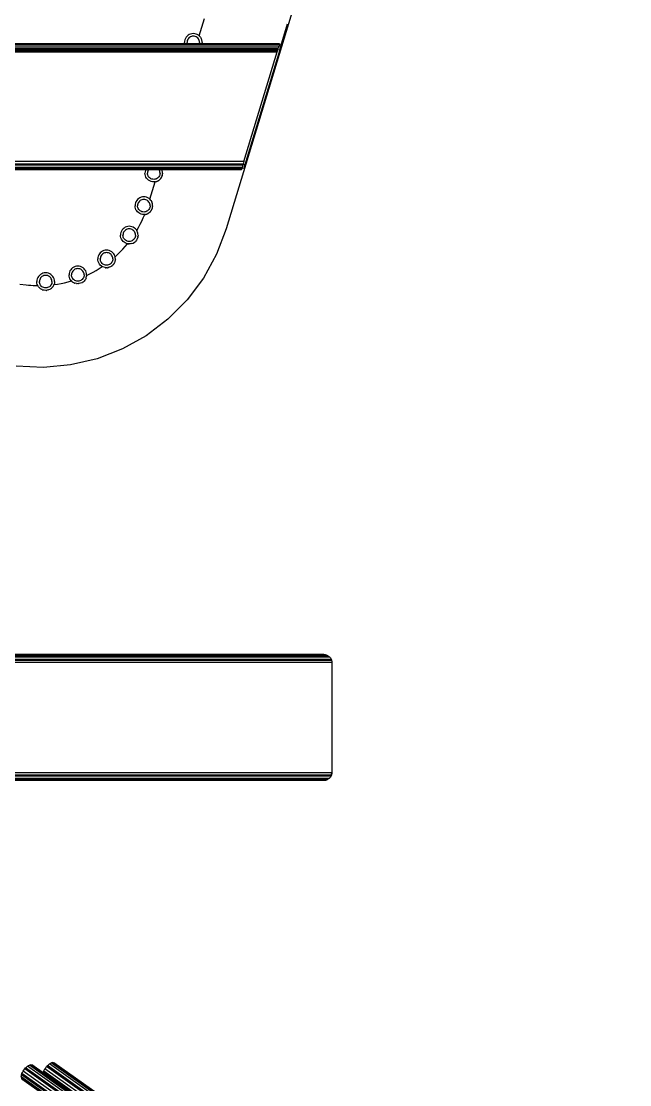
# Model space of a CAD drawing. Header units: millimetres. Extents: x 3440 to 9380, y -3644 to 556.
# Drawn here: x 7407 to 7895, y -847 to 5 of the extents above; entities that cross this region are included whole.
import ezdxf

# ---------------------------------------------------------------- set-up
doc = ezdxf.new("R2010")
doc.units = ezdxf.units.MM

msp = doc.modelspace()

# ---------------------------------------------------------------- linework, layer by layer
for p, q in [((7667.14, 153.73), (7571.59, -161.58)), ((7549.92, -7.05), (7554.15, 6.9)), ((7615.31, -15.35), (7620.72, 2.52)), ((7615.31, -15.35), (7620.37, 1.37)), ((7539.46, -8.13), (7538.88, -9.07)), ((7540.18, -7.29), (7539.46, -8.13)), ((7541.02, -6.57), (7540.18, -7.29)), ((7541.97, -5.99), (7541.02, -6.57)), ((7542.21, -8.2), (7541.61, -8.71)), ((7542.99, -5.56), (7541.97, -5.99)), ((7542.88, -7.79), (7542.21, -8.2)), ((7543.61, -7.48), (7542.88, -7.79)), ((7544.07, -5.31), (7542.99, -5.56)), ((7544.38, -7.3), (7543.61, -7.48)), ((7545.17, -5.22), (7544.07, -5.31)), ((7545.17, -7.24), (7544.38, -7.3)), ((7546.28, -5.31), (7545.17, -5.22)), ((7545.96, -7.3), (7545.17, -7.24)), ((7546.73, -7.48), (7545.96, -7.3)), ((7547.35, -5.56), (7546.28, -5.31)), ((7547.46, -7.79), (7546.73, -7.48)), ((7548.38, -5.99), (7547.35, -5.56)), ((7548.14, -8.2), (7547.46, -7.79)), ((7548.74, -8.71), (7548.14, -8.2)), ((7549.32, -6.57), (7548.38, -5.99)), ((7550.15, -7.3), (7549.32, -6.57)), ((7549.32, -6.57), (7549.92, -7.05)), ((7550.15, -7.3), (7549.92, -7.05)), ((7550.82, -8.05), (7550.15, -7.3)), ((7550.82, -8.05), (7551.52, -9.19)), ((7538.2, -13.37), (7158.66, -13.37)), ((7614.24, -13.65), (7158.95, -13.65)), ((7614.13, -14.03), (7159.33, -14.03)), ((7613.75, -15.26), (7160.55, -15.26)), ((7613.23, -16.97), (7162.27, -16.97)), ((7538.2, -11.17), (7538.11, -12.28)), ((7538.2, -13.37), (7538.11, -12.28)), ((7538.46, -10.1), (7538.2, -11.17)), ((7540.26, -13.37), (7538.2, -13.37)), ((7538.88, -9.07), (7538.46, -10.1)), ((7540.19, -11.49), (7540.13, -12.28)), ((7540.19, -13.07), (7540.13, -12.28)), ((7540.38, -10.72), (7540.19, -11.49)), ((7540.26, -13.37), (7540.19, -13.07)), ((7550.08, -13.37), (7540.26, -13.37)), ((7540.68, -9.99), (7540.38, -10.72)), ((7541.09, -9.31), (7540.68, -9.99)), ((7541.61, -8.71), (7541.09, -9.31)), ((7549.25, -9.31), (7548.74, -8.71)), ((7549.66, -9.99), (7549.25, -9.31)), ((7549.97, -10.72), (7549.66, -9.99)), ((7550.15, -11.49), (7549.97, -10.72)), ((7550.15, -13.07), (7550.08, -13.37)), ((7552.13, -13.37), (7550.08, -13.37)), ((7550.21, -12.28), (7550.15, -11.49)), ((7550.21, -12.28), (7550.15, -13.07)), ((7551.89, -10.1), (7551.52, -9.19)), ((7551.93, -10.3), (7551.89, -10.1)), ((7551.99, -10.45), (7551.93, -10.3)), ((7552.04, -10.73), (7551.99, -10.45)), ((7552.14, -11.17), (7552.04, -10.73)), ((7552.13, -13.37), (7552.18, -13.12)), ((7614.33, -13.37), (7552.13, -13.37)), ((7552.17, -11.54), (7552.14, -11.17)), ((7552.21, -11.78), (7552.17, -11.54)), ((7552.18, -13.12), (7552.19, -12.83)), ((7552.23, -12.28), (7552.19, -12.83)), ((7552.21, -11.99), (7552.21, -11.78)), ((7552.23, -12.28), (7552.21, -11.99)), ((7612.98, -17.81), (7613.23, -16.97)), ((7613.75, -15.26), (7613.23, -16.97)), ((7613.75, -15.26), (7613.86, -14.91)), ((7614.13, -14.03), (7613.86, -14.91)), ((7615.31, -15.35), (7613.86, -14.91)), ((7614.13, -14.03), (7614.24, -13.65)), ((7614.33, -13.37), (7614.24, -13.65)), ((7614.43, -18.24), (7615.31, -15.35)), ((7612.95, -17.92), (7163.22, -17.92)), ((7612.65, -18.89), (7164.18, -18.89)), ((7165.12, -19.82), (7612.37, -19.82)), ((7585.72, -107.77), (7612.37, -19.82)), ((7614.43, -18.24), (7586.56, -110.22)), ((7612.37, -19.82), (7612.65, -18.89)), ((7612.65, -18.89), (7612.95, -17.92)), ((7612.95, -17.92), (7612.98, -17.81)), ((7612.98, -17.81), (7614.43, -18.24)), ((7585.72, -107.77), (7253.06, -107.77)), ((7585.15, -109.66), (7254.96, -109.66)), ((7584.86, -110.61), (7255.91, -110.61)), ((7584.86, -110.61), (7584.34, -112.33)), ((7584.86, -110.61), (7585.11, -109.78)), ((7585.11, -109.78), (7585.15, -109.66)), ((7586.56, -110.22), (7585.11, -109.78)), ((7585.72, -107.77), (7585.15, -109.66)), ((7586.56, -110.22), (7585.68, -113.12)), ((7584.34, -112.33), (7257.63, -112.33)), ((7583.97, -113.56), (7258.86, -113.56)), ((7583.85, -113.94), (7259.23, -113.94)), ((7506.96, -114.22), (7259.52, -114.22)), ((7506.49, -115.83), (7506.4, -116.93)), ((7506.49, -118.04), (7506.4, -116.93)), ((7506.74, -114.75), (7506.49, -115.83)), ((7506.74, -119.11), (7506.49, -118.04)), ((7506.96, -114.22), (7506.74, -114.75)), ((7507.17, -120.14), (7506.74, -119.11)), ((7509.22, -114.22), (7506.96, -114.22)), ((7508.48, -116.14), (7508.42, -116.93)), ((7508.48, -117.72), (7508.42, -116.93)), ((7508.66, -115.37), (7508.48, -116.14)), ((7508.66, -118.49), (7508.48, -117.72)), ((7508.97, -114.64), (7508.66, -115.37)), ((7508.97, -119.22), (7508.66, -118.49)), ((7509.22, -114.22), (7508.97, -114.64)), ((7509.38, -119.9), (7508.97, -119.22)), ((7517.69, -114.22), (7509.22, -114.22)), ((7517.95, -119.22), (7517.54, -119.9)), ((7517.95, -114.64), (7517.69, -114.22)), ((7519.95, -114.22), (7517.69, -114.22)), ((7518.25, -115.37), (7517.95, -114.64)), ((7518.25, -118.49), (7517.95, -119.22)), ((7518.44, -116.14), (7518.25, -115.37)), ((7518.44, -117.72), (7518.25, -118.49)), ((7518.5, -116.93), (7518.44, -116.14)), ((7518.5, -116.93), (7518.44, -117.72)), ((7520.17, -114.75), (7519.95, -114.22)), ((7583.77, -114.22), (7519.95, -114.22)), ((7520.1, -119.29), (7520.17, -119.11)), ((7520.22, -114.96), (7520.17, -114.75)), ((7520.22, -118.93), (7520.17, -119.11)), ((7520.28, -115.11), (7520.22, -114.96)), ((7520.22, -118.93), (7520.3, -118.68)), ((7520.32, -115.38), (7520.28, -115.11)), ((7520.3, -118.68), (7520.38, -118.27)), ((7520.43, -115.83), (7520.32, -115.38)), ((7520.38, -118.27), (7520.43, -118.04)), ((7520.46, -116.19), (7520.43, -115.83)), ((7520.43, -118.04), (7520.44, -117.92)), ((7520.44, -117.92), (7520.47, -117.78)), ((7520.5, -116.43), (7520.46, -116.19)), ((7520.47, -117.78), (7520.48, -117.48)), ((7520.52, -116.93), (7520.48, -117.48)), ((7520.5, -116.64), (7520.5, -116.43)), ((7520.52, -116.93), (7520.5, -116.64)), ((7583.77, -114.22), (7583.85, -113.94)), ((7583.97, -113.56), (7583.85, -113.94)), ((7583.97, -113.56), (7584.23, -112.68)), ((7584.23, -112.68), (7584.34, -112.33)), ((7585.68, -113.12), (7584.23, -112.68)), ((7507.75, -121.08), (7507.17, -120.14)), ((7508.47, -121.92), (7507.75, -121.08)), ((7509.31, -122.64), (7508.47, -121.92)), ((7510.25, -123.22), (7509.31, -122.64)), ((7509.89, -120.5), (7509.38, -119.9)), ((7510.49, -121.01), (7509.89, -120.5)), ((7511.28, -123.65), (7510.25, -123.22)), ((7510.29, -137.83), (7514.5, -123.91)), ((7511.17, -121.43), (7510.49, -121.01)), ((7511.9, -121.73), (7511.17, -121.43)), ((7512.35, -123.91), (7511.28, -123.65)), ((7512.67, -121.91), (7511.9, -121.73)), ((7513.46, -123.99), (7512.35, -123.91)), ((7513.46, -121.98), (7512.67, -121.91)), ((7514.25, -121.91), (7513.46, -121.98)), ((7514.5, -123.91), (7513.46, -123.99)), ((7515.02, -121.73), (7514.25, -121.91)), ((7514.5, -123.91), (7515.4, -123.72)), ((7515.75, -121.43), (7515.02, -121.73)), ((7515.4, -123.72), (7515.54, -123.67)), ((7515.54, -123.67), (7515.64, -123.65)), ((7515.64, -123.65), (7515.86, -123.55)), ((7516.42, -121.01), (7515.75, -121.43)), ((7515.86, -123.55), (7516.27, -123.41)), ((7516.27, -123.41), (7516.49, -123.29)), ((7517.02, -120.5), (7516.42, -121.01)), ((7516.49, -123.29), (7516.66, -123.22)), ((7516.66, -123.22), (7516.83, -123.12)), ((7516.83, -123.12), (7517.09, -122.99)), ((7517.54, -119.9), (7517.02, -120.5)), ((7517.09, -122.99), (7517.41, -122.77)), ((7517.41, -122.77), (7517.61, -122.64)), ((7517.61, -122.64), (7517.7, -122.57)), ((7517.7, -122.57), (7517.84, -122.47)), ((7518.52, -121.85), (7517.84, -122.47)), ((7519.12, -121.15), (7518.52, -121.85)), ((7519.12, -121.15), (7519.62, -120.38)), ((7519.62, -120.38), (7519.69, -120.24)), ((7519.69, -120.24), (7519.75, -120.14)), ((7519.75, -120.14), (7519.84, -119.92)), ((7519.84, -119.92), (7520.01, -119.55)), ((7520.01, -119.55), (7520.1, -119.29)), ((7504.43, -136.07), (7503.35, -136.33)), ((7505.53, -135.99), (7504.43, -136.07)), ((7506.64, -136.07), (7505.53, -135.99)), ((7507.72, -136.33), (7506.64, -136.07)), ((7498.56, -141.94), (7498.47, -143.05)), ((7498.56, -144.15), (7498.47, -143.05)), ((7498.82, -140.86), (7498.56, -141.94)), ((7498.82, -145.23), (7498.56, -144.15)), ((7499.24, -139.84), (7498.82, -140.86)), ((7499.82, -138.9), (7499.24, -139.84)), ((7500.54, -138.05), (7499.82, -138.9)), ((7500.55, -142.26), (7500.49, -143.05)), ((7500.55, -143.83), (7500.49, -143.05)), ((7501.38, -137.33), (7500.54, -138.05)), ((7500.74, -141.49), (7500.55, -142.26)), ((7500.74, -144.6), (7500.55, -143.83)), ((7501.04, -140.76), (7500.74, -141.49)), ((7501.04, -145.34), (7500.74, -144.6)), ((7501.45, -140.08), (7501.04, -140.76)), ((7502.33, -136.76), (7501.38, -137.33)), ((7501.97, -139.48), (7501.45, -140.08)), ((7502.57, -138.97), (7501.97, -139.48)), ((7503.35, -136.33), (7502.33, -136.76)), ((7503.24, -138.55), (7502.57, -138.97)), ((7503.98, -138.25), (7503.24, -138.55)), ((7504.75, -138.07), (7503.98, -138.25)), ((7505.53, -138), (7504.75, -138.07)), ((7506.32, -138.07), (7505.53, -138)), ((7507.09, -138.25), (7506.32, -138.07)), ((7507.82, -138.55), (7507.09, -138.25)), ((7508.74, -136.76), (7507.72, -136.33)), ((7508.5, -138.97), (7507.82, -138.55)), ((7509.1, -139.48), (7508.5, -138.97)), ((7509.68, -137.33), (7508.74, -136.76)), ((7509.61, -140.08), (7509.1, -139.48)), ((7510.03, -140.76), (7509.61, -140.08)), ((7510.51, -138.07), (7509.68, -137.33)), ((7509.68, -137.33), (7510.29, -137.83)), ((7510.33, -141.49), (7510.03, -140.76)), ((7510.33, -144.6), (7510.03, -145.34)), ((7510.51, -138.07), (7510.29, -137.83)), ((7510.51, -142.26), (7510.33, -141.49)), ((7510.51, -143.83), (7510.33, -144.6)), ((7511.19, -138.82), (7510.51, -138.07)), ((7510.58, -143.05), (7510.51, -142.26)), ((7510.58, -143.05), (7510.51, -143.83)), ((7511.19, -138.82), (7511.89, -139.97)), ((7512.25, -140.86), (7511.89, -139.97)), ((7512.3, -141.07), (7512.25, -140.86)), ((7512.35, -141.22), (7512.3, -141.07)), ((7512.4, -141.5), (7512.35, -141.22)), ((7512.37, -144.83), (7512.44, -144.41)), ((7512.51, -141.94), (7512.4, -141.5)), ((7512.44, -144.41), (7512.51, -144.15)), ((7512.54, -142.3), (7512.51, -141.94)), ((7512.51, -144.15), (7512.52, -144.03)), ((7512.52, -144.03), (7512.54, -143.89)), ((7512.58, -142.55), (7512.54, -142.3)), ((7512.54, -143.89), (7512.55, -143.6)), ((7512.59, -143.05), (7512.55, -143.6)), ((7512.57, -142.76), (7512.58, -142.55)), ((7512.59, -143.05), (7512.57, -142.76)), ((7499.24, -146.25), (7498.82, -145.23)), ((7499.82, -147.2), (7499.24, -146.25)), ((7500.54, -148.04), (7499.82, -147.2)), ((7501.38, -148.76), (7500.54, -148.04)), ((7501.45, -146.01), (7501.04, -145.34)), ((7502.33, -149.34), (7501.38, -148.76)), ((7501.97, -146.61), (7501.45, -146.01)), ((7502.57, -147.13), (7501.97, -146.61)), ((7503.35, -149.76), (7502.33, -149.34)), ((7503.24, -147.54), (7502.57, -147.13)), ((7503.98, -147.84), (7503.24, -147.54)), ((7504.43, -150.02), (7503.35, -149.76)), ((7503.91, -155.33), (7505.1, -152.72)), ((7504.75, -148.03), (7503.98, -147.84)), ((7505.53, -150.11), (7504.43, -150.02)), ((7505.53, -148.09), (7504.75, -148.03)), ((7505.1, -152.72), (7506.21, -150.07)), ((7506.32, -148.03), (7505.53, -148.09)), ((7506.21, -150.07), (7505.53, -150.11)), ((7506.21, -150.07), (7506.45, -150.03)), ((7507.09, -147.84), (7506.32, -148.03)), ((7506.45, -150.03), (7506.64, -150.02)), ((7506.64, -150.02), (7506.86, -149.97)), ((7506.86, -149.97), (7507.16, -149.92)), ((7507.82, -147.54), (7507.09, -147.84)), ((7507.16, -149.92), (7507.48, -149.82)), ((7507.48, -149.82), (7507.72, -149.76)), ((7507.72, -149.76), (7507.87, -149.7)), ((7508.5, -147.13), (7507.82, -147.54)), ((7507.87, -149.7), (7508.07, -149.63)), ((7508.07, -149.63), (7508.49, -149.44)), ((7508.49, -149.44), (7508.74, -149.34)), ((7509.1, -146.61), (7508.5, -147.13)), ((7508.74, -149.34), (7508.82, -149.28)), ((7508.82, -149.28), (7508.94, -149.23)), ((7509.74, -148.72), (7508.94, -149.23)), ((7509.61, -146.01), (7509.1, -146.61)), ((7510.03, -145.34), (7509.61, -146.01)), ((7510.47, -148.1), (7509.74, -148.72)), ((7510.47, -148.1), (7511.1, -147.38)), ((7511.1, -147.38), (7511.18, -147.27)), ((7511.18, -147.27), (7511.25, -147.2)), ((7511.25, -147.2), (7511.39, -146.96)), ((7511.39, -146.96), (7511.64, -146.59)), ((7511.64, -146.59), (7511.74, -146.4)), ((7511.74, -146.4), (7511.82, -146.25)), ((7511.82, -146.25), (7511.92, -146.03)), ((7511.92, -146.03), (7512.06, -145.73)), ((7512.06, -145.73), (7512.16, -145.44)), ((7512.16, -145.44), (7512.25, -145.23)), ((7512.29, -145.05), (7512.25, -145.23)), ((7512.29, -145.05), (7512.37, -144.83)), ((7488.83, -161.63), (7488.11, -162.47)), ((7489.67, -160.91), (7488.83, -161.63)), ((7490.62, -160.33), (7489.67, -160.91)), ((7491.64, -159.91), (7490.62, -160.33)), ((7492.26, -161.83), (7491.53, -162.13)), ((7492.72, -159.65), (7491.64, -159.91)), ((7493.03, -161.64), (7492.26, -161.83)), ((7493.82, -159.56), (7492.72, -159.65)), ((7493.82, -161.58), (7493.03, -161.64)), ((7494.93, -159.65), (7493.82, -159.56)), ((7494.61, -161.64), (7493.82, -161.58)), ((7495.38, -161.83), (7494.61, -161.64)), ((7496, -159.91), (7494.93, -159.65)), ((7496.11, -162.13), (7495.38, -161.83)), ((7497.03, -160.33), (7496, -159.91)), ((7497.97, -160.91), (7497.03, -160.33)), ((7498.81, -161.63), (7497.97, -160.91)), ((7499.53, -162.47), (7498.81, -161.63)), ((7499.83, -162.92), (7501.27, -160.43)), ((7501.27, -160.43), (7502.63, -157.9)), ((7502.63, -157.9), (7503.91, -155.33)), ((7571.59, -161.58), (7563.83, -181.96)), ((7486.85, -165.52), (7486.76, -166.62)), ((7486.85, -167.73), (7486.76, -166.62)), ((7487.11, -164.44), (7486.85, -165.52)), ((7487.11, -168.81), (7486.85, -167.73)), ((7487.53, -163.42), (7487.11, -164.44)), ((7487.53, -169.83), (7487.11, -168.81)), ((7488.11, -162.47), (7487.53, -163.42)), ((7488.11, -170.77), (7487.53, -169.83)), ((7488.84, -165.84), (7488.78, -166.62)), ((7488.84, -167.41), (7488.78, -166.62)), ((7489.03, -165.07), (7488.84, -165.84)), ((7489.03, -168.18), (7488.84, -167.41)), ((7489.33, -164.33), (7489.03, -165.07)), ((7489.33, -168.91), (7489.03, -168.18)), ((7489.74, -163.66), (7489.33, -164.33)), ((7489.74, -169.59), (7489.33, -168.91)), ((7490.26, -163.06), (7489.74, -163.66)), ((7490.26, -170.19), (7489.74, -169.59)), ((7490.86, -162.54), (7490.26, -163.06)), ((7490.86, -170.7), (7490.26, -170.19)), ((7491.53, -162.13), (7490.86, -162.54)), ((7496.79, -162.54), (7496.11, -162.13)), ((7497.39, -163.06), (7496.79, -162.54)), ((7497.39, -170.19), (7496.79, -170.7)), ((7497.9, -163.66), (7497.39, -163.06)), ((7497.9, -169.59), (7497.39, -170.19)), ((7498.32, -164.33), (7497.9, -163.66)), ((7498.32, -168.91), (7497.9, -169.59)), ((7498.62, -165.07), (7498.32, -164.33)), ((7498.62, -168.18), (7498.32, -168.91)), ((7498.8, -165.84), (7498.62, -165.07)), ((7498.8, -167.41), (7498.62, -168.18)), ((7498.86, -166.62), (7498.8, -165.84)), ((7498.86, -166.62), (7498.8, -167.41)), ((7499.53, -162.47), (7499.83, -162.92)), ((7500.18, -169.7), (7499.58, -170.71)), ((7499.99, -163.22), (7499.83, -162.92)), ((7500.11, -163.42), (7499.99, -163.22)), ((7500.18, -163.57), (7500.11, -163.42)), ((7500.27, -163.76), (7500.18, -163.57)), ((7500.52, -168.8), (7500.18, -169.7)), ((7500.43, -164.2), (7500.27, -163.76)), ((7500.54, -164.44), (7500.43, -164.2)), ((7500.78, -167.73), (7500.52, -168.8)), ((7500.52, -168.8), (7500.6, -168.61)), ((7500.56, -164.54), (7500.54, -164.44)), ((7500.6, -164.65), (7500.56, -164.54)), ((7500.8, -165.58), (7500.6, -164.65)), ((7500.78, -167.73), (7500.6, -168.61)), ((7500.88, -166.62), (7500.78, -167.73)), ((7500.78, -167.73), (7500.83, -167.47)), ((7500.88, -166.52), (7500.8, -165.58)), ((7500.88, -166.62), (7500.88, -166.52)), ((7474.54, -178.69), (7473.46, -178.95)), ((7475.64, -178.61), (7474.54, -178.69)), ((7476.75, -178.69), (7475.64, -178.61)), ((7477.82, -178.95), (7476.75, -178.69)), ((7486.64, -179.95), (7488.62, -177.87)), ((7488.83, -171.62), (7488.11, -170.77)), ((7488.62, -177.87), (7490.54, -175.74)), ((7489.67, -172.34), (7488.83, -171.62)), ((7490.62, -172.91), (7489.67, -172.34)), ((7490.54, -175.74), (7492.39, -173.54)), ((7491.64, -173.34), (7490.62, -172.91)), ((7491.53, -171.12), (7490.86, -170.7)), ((7492.26, -171.42), (7491.53, -171.12)), ((7492.39, -173.54), (7491.64, -173.34)), ((7493.03, -171.6), (7492.26, -171.42)), ((7492.39, -173.54), (7492.55, -173.56)), ((7492.55, -173.56), (7492.72, -173.6)), ((7493.05, -173.62), (7492.72, -173.6)), ((7493.82, -171.67), (7493.03, -171.6)), ((7493.82, -173.67), (7493.05, -173.62)), ((7493.05, -173.62), (7493.55, -173.68)), ((7493.55, -173.68), (7493.82, -173.67)), ((7494.61, -171.6), (7493.82, -171.67)), ((7494.92, -173.58), (7493.82, -173.67)), ((7494.71, -173.63), (7493.82, -173.67)), ((7495.38, -171.42), (7494.61, -171.6)), ((7494.71, -173.63), (7494.92, -173.58)), ((7495.85, -173.39), (7494.92, -173.58)), ((7496.11, -171.12), (7495.38, -171.42)), ((7495.85, -173.39), (7496.94, -172.96)), ((7496.79, -170.7), (7496.11, -171.12)), ((7496.94, -172.96), (7497.94, -172.36)), ((7497.94, -172.36), (7498.81, -171.61)), ((7499.53, -170.77), (7498.81, -171.61)), ((7499.53, -170.77), (7499.58, -170.71)), ((7468.67, -184.56), (7468.58, -185.67)), ((7468.67, -186.77), (7468.58, -185.67)), ((7468.93, -183.49), (7468.67, -184.56)), ((7468.93, -187.85), (7468.67, -186.77)), ((7469.35, -182.46), (7468.93, -183.49)), ((7469.93, -181.52), (7469.35, -182.46)), ((7470.65, -180.68), (7469.93, -181.52)), ((7470.66, -184.88), (7470.6, -185.67)), ((7470.66, -186.46), (7470.6, -185.67)), ((7471.49, -179.96), (7470.65, -180.68)), ((7470.85, -184.11), (7470.66, -184.88)), ((7470.85, -187.23), (7470.66, -186.46)), ((7471.15, -183.38), (7470.85, -184.11)), ((7471.15, -187.96), (7470.85, -187.23)), ((7471.56, -182.7), (7471.15, -183.38)), ((7472.44, -179.38), (7471.49, -179.96)), ((7472.08, -182.1), (7471.56, -182.7)), ((7472.68, -181.59), (7472.08, -182.1)), ((7473.46, -178.95), (7472.44, -179.38)), ((7473.35, -181.17), (7472.68, -181.59)), ((7474.08, -180.87), (7473.35, -181.17)), ((7474.85, -180.69), (7474.08, -180.87)), ((7475.64, -180.62), (7474.85, -180.69)), ((7476.43, -180.69), (7475.64, -180.62)), ((7477.2, -180.87), (7476.43, -180.69)), ((7477.93, -181.17), (7477.2, -180.87)), ((7478.85, -179.38), (7477.82, -178.95)), ((7478.61, -181.59), (7477.93, -181.17)), ((7479.21, -182.1), (7478.61, -181.59)), ((7479.79, -179.96), (7478.85, -179.38)), ((7479.72, -182.7), (7479.21, -182.1)), ((7480.14, -183.38), (7479.72, -182.7)), ((7480.63, -180.68), (7479.79, -179.96)), ((7480.44, -184.11), (7480.14, -183.38)), ((7480.44, -187.23), (7480.14, -187.96)), ((7480.62, -184.88), (7480.44, -184.11)), ((7480.62, -186.46), (7480.44, -187.23)), ((7480.69, -185.67), (7480.62, -184.88)), ((7480.69, -185.67), (7480.62, -186.46)), ((7481.35, -181.52), (7480.63, -180.68)), ((7481.93, -182.46), (7481.35, -181.52)), ((7482.36, -183.49), (7481.93, -182.46)), ((7482.65, -186.51), (7482.35, -187.86)), ((7482.36, -183.49), (7482.48, -183.91)), ((7482.48, -183.91), (7484.59, -181.97)), ((7482.59, -184.42), (7482.48, -183.91)), ((7482.61, -184.52), (7482.59, -184.42)), ((7482.62, -184.56), (7482.61, -184.52)), ((7482.62, -184.62), (7482.62, -184.56)), ((7482.66, -184.94), (7482.62, -184.62)), ((7482.69, -185.99), (7482.65, -186.51)), ((7482.7, -185.47), (7482.66, -184.94)), ((7482.69, -185.99), (7482.7, -185.72)), ((7482.7, -185.61), (7482.7, -185.47)), ((7482.7, -185.67), (7482.7, -185.61)), ((7482.7, -185.67), (7482.7, -185.72)), ((7484.59, -181.97), (7486.64, -179.95)), ((7563.83, -181.96), (7553.3, -201.06)), ((7446.34, -195.25), (7445.92, -196.28)), ((7446.92, -194.31), (7446.34, -195.25)), ((7447.64, -193.47), (7446.92, -194.31)), ((7448.48, -192.75), (7447.64, -193.47)), ((7448.55, -195.5), (7448.14, -196.17)), ((7449.43, -192.17), (7448.48, -192.75)), ((7449.07, -194.89), (7448.55, -195.5)), ((7449.67, -194.38), (7449.07, -194.89)), ((7450.45, -191.75), (7449.43, -192.17)), ((7450.34, -193.97), (7449.67, -194.38)), ((7451.07, -193.66), (7450.34, -193.97)), ((7451.53, -191.49), (7450.45, -191.75)), ((7451.84, -193.48), (7451.07, -193.66)), ((7452.63, -191.4), (7451.53, -191.49)), ((7452.63, -193.42), (7451.84, -193.48)), ((7453.74, -191.49), (7452.63, -191.4)), ((7453.42, -193.48), (7452.63, -193.42)), ((7454.19, -193.66), (7453.42, -193.48)), ((7454.81, -191.75), (7453.74, -191.49)), ((7454.92, -193.97), (7454.19, -193.66)), ((7455.84, -192.17), (7454.81, -191.75)), ((7455.6, -194.38), (7454.92, -193.97)), ((7456.2, -194.89), (7455.6, -194.38)), ((7456.78, -192.75), (7455.84, -192.17)), ((7456.71, -195.5), (7456.2, -194.89)), ((7457.13, -196.17), (7456.71, -195.5)), ((7457.62, -193.47), (7456.78, -192.75)), ((7458.34, -194.31), (7457.62, -193.47)), ((7458.92, -195.25), (7458.34, -194.31)), ((7459.35, -196.28), (7458.92, -195.25)), ((7464.83, -196.26), (7467.34, -194.87)), ((7467.34, -194.87), (7469.8, -193.39)), ((7469.35, -188.87), (7468.93, -187.85)), ((7469.93, -189.82), (7469.35, -188.87)), ((7469.8, -193.39), (7472.22, -191.84)), ((7470.65, -190.66), (7469.93, -189.82)), ((7471.49, -191.38), (7470.65, -190.66)), ((7471.56, -188.63), (7471.15, -187.96)), ((7472.45, -191.94), (7471.49, -191.38)), ((7472.08, -189.23), (7471.56, -188.63)), ((7472.68, -189.75), (7472.08, -189.23)), ((7472.22, -191.84), (7472.45, -191.94)), ((7473.49, -192.39), (7472.45, -191.94)), ((7473.35, -190.16), (7472.68, -189.75)), ((7474.08, -190.46), (7473.35, -190.16)), ((7474.54, -192.62), (7473.49, -192.39)), ((7474.85, -190.65), (7474.08, -190.46)), ((7474.54, -192.62), (7474.84, -192.68)), ((7475.11, -192.69), (7474.54, -192.62)), ((7474.84, -192.68), (7475.11, -192.69)), ((7475.64, -190.71), (7474.85, -190.65)), ((7475.64, -192.73), (7475.11, -192.69)), ((7476.43, -190.65), (7475.64, -190.71)), ((7475.99, -192.7), (7475.64, -192.73)), ((7475.99, -192.7), (7476.21, -192.7)), ((7476.21, -192.7), (7476.43, -192.67)), ((7477.2, -190.46), (7476.43, -190.65)), ((7476.75, -192.64), (7476.43, -192.67)), ((7477.3, -192.51), (7476.75, -192.64)), ((7477.93, -190.16), (7477.2, -190.46)), ((7477.82, -192.36), (7477.3, -192.51)), ((7477.3, -192.51), (7477.57, -192.46)), ((7477.57, -192.46), (7477.82, -192.36)), ((7478.85, -191.96), (7477.82, -192.36)), ((7478.61, -189.75), (7477.93, -190.16)), ((7479.21, -189.23), (7478.61, -189.75)), ((7479.78, -191.36), (7478.85, -191.96)), ((7479.72, -188.63), (7479.21, -189.23)), ((7480.14, -187.96), (7479.72, -188.63)), ((7480.22, -191.02), (7479.78, -191.36)), ((7479.78, -191.36), (7480.02, -191.21)), ((7480.02, -191.21), (7480.22, -191.02)), ((7480.63, -190.66), (7480.22, -191.02)), ((7480.85, -190.41), (7480.63, -190.66)), ((7480.85, -190.41), (7481.01, -190.25)), ((7481.01, -190.25), (7481.14, -190.07)), ((7481.35, -189.82), (7481.14, -190.07)), ((7481.64, -189.35), (7481.35, -189.82)), ((7481.91, -188.86), (7481.64, -189.35)), ((7481.64, -189.35), (7481.8, -189.12)), ((7481.8, -189.12), (7481.91, -188.86)), ((7482.35, -187.86), (7481.91, -188.86)), ((7419.89, -202.75), (7419.8, -203.85)), ((7419.89, -204.95), (7419.8, -203.85)), ((7420.15, -201.67), (7419.89, -202.75)), ((7420.57, -200.65), (7420.15, -201.67)), ((7421.15, -199.7), (7420.57, -200.65)), ((7421.87, -198.86), (7421.15, -199.7)), ((7421.88, -203.06), (7421.82, -203.85)), ((7421.88, -204.64), (7421.82, -203.85)), ((7422.71, -198.14), (7421.87, -198.86)), ((7422.07, -202.29), (7421.88, -203.06)), ((7422.37, -201.56), (7422.07, -202.29)), ((7422.78, -200.89), (7422.37, -201.56)), ((7423.66, -197.56), (7422.71, -198.14)), ((7423.3, -200.28), (7422.78, -200.89)), ((7423.9, -199.77), (7423.3, -200.28)), ((7424.68, -197.14), (7423.66, -197.56)), ((7424.57, -199.36), (7423.9, -199.77)), ((7425.3, -199.05), (7424.57, -199.36)), ((7425.76, -196.88), (7424.68, -197.14)), ((7426.07, -198.87), (7425.3, -199.05)), ((7426.86, -196.79), (7425.76, -196.88)), ((7426.86, -198.81), (7426.07, -198.87)), ((7427.97, -196.88), (7426.86, -196.79)), ((7427.65, -198.87), (7426.86, -198.81)), ((7428.42, -199.05), (7427.65, -198.87)), ((7429.04, -197.14), (7427.97, -196.88)), ((7429.15, -199.36), (7428.42, -199.05)), ((7430.07, -197.56), (7429.04, -197.14)), ((7429.83, -199.77), (7429.15, -199.36)), ((7430.43, -200.28), (7429.83, -199.77)), ((7431.01, -198.14), (7430.07, -197.56)), ((7430.94, -200.89), (7430.43, -200.28)), ((7431.36, -201.56), (7430.94, -200.89)), ((7431.85, -198.86), (7431.01, -198.14)), ((7431.66, -202.29), (7431.36, -201.56)), ((7431.84, -203.06), (7431.66, -202.29)), ((7431.91, -203.85), (7431.84, -203.06)), ((7431.91, -203.85), (7431.84, -204.64)), ((7432.57, -199.7), (7431.85, -198.86)), ((7433.15, -200.65), (7432.57, -199.7)), ((7433.58, -201.67), (7433.15, -200.65)), ((7433.84, -202.75), (7433.58, -201.67)), ((7433.92, -203.85), (7433.84, -202.75)), ((7433.92, -203.85), (7433.84, -204.95)), ((7441.97, -204.78), (7444.76, -204.11)), ((7444.76, -204.11), (7447.53, -203.34)), ((7445.66, -197.36), (7445.57, -198.46)), ((7445.66, -199.56), (7445.57, -198.46)), ((7445.92, -196.28), (7445.66, -197.36)), ((7445.92, -200.64), (7445.66, -199.56)), ((7446.34, -201.66), (7445.92, -200.64)), ((7446.92, -202.61), (7446.34, -201.66)), ((7447.53, -203.34), (7446.92, -202.61)), ((7447.53, -203.34), (7447.65, -203.44)), ((7447.65, -197.67), (7447.59, -198.46)), ((7447.65, -199.25), (7447.59, -198.46)), ((7447.84, -196.9), (7447.65, -197.67)), ((7447.84, -200.02), (7447.65, -199.25)), ((7448.48, -204.17), (7447.65, -203.44)), ((7448.14, -196.17), (7447.84, -196.9)), ((7448.14, -200.75), (7447.84, -200.02)), ((7448.55, -201.42), (7448.14, -200.75)), ((7448.66, -204.28), (7448.48, -204.17)), ((7449.07, -202.03), (7448.55, -201.42)), ((7448.66, -204.28), (7448.76, -204.36)), ((7448.76, -204.36), (7448.96, -204.46)), ((7449.67, -202.54), (7449.07, -202.03)), ((7450.34, -202.95), (7449.67, -202.54)), ((7451.07, -203.26), (7450.34, -202.95)), ((7451.84, -203.44), (7451.07, -203.26)), ((7452.63, -203.5), (7451.84, -203.44)), ((7453.42, -203.44), (7452.63, -203.5)), ((7454.19, -203.26), (7453.42, -203.44)), ((7454.92, -202.95), (7454.19, -203.26)), ((7455.6, -202.54), (7454.92, -202.95)), ((7456.2, -202.03), (7455.6, -202.54)), ((7456.71, -201.42), (7456.2, -202.03)), ((7456.31, -204.49), (7456.46, -204.37)), ((7456.78, -204.17), (7456.46, -204.37)), ((7457.13, -200.75), (7456.71, -201.42)), ((7457.57, -203.51), (7456.78, -204.17)), ((7457.43, -196.9), (7457.13, -196.17)), ((7457.43, -200.02), (7457.13, -200.75)), ((7457.61, -197.67), (7457.43, -196.9)), ((7457.61, -199.25), (7457.43, -200.02)), ((7457.57, -203.51), (7457.62, -203.45)), ((7457.67, -198.46), (7457.61, -197.67)), ((7457.67, -198.46), (7457.61, -199.25)), ((7458.34, -202.61), (7457.62, -203.45)), ((7458.48, -202.39), (7458.34, -202.61)), ((7458.48, -202.39), (7458.57, -202.28)), ((7458.57, -202.28), (7458.67, -202.08)), ((7458.92, -201.66), (7458.67, -202.08)), ((7459.18, -201.04), (7458.92, -201.66)), ((7459.18, -201.04), (7459.27, -200.85)), ((7459.27, -200.85), (7459.58, -199.56)), ((7459.6, -197.36), (7459.35, -196.28)), ((7459.69, -198.46), (7459.58, -199.56)), ((7459.58, -199.56), (7459.64, -199.3)), ((7459.69, -198.46), (7459.6, -197.36)), ((7459.64, -199.3), (7459.65, -199.21)), ((7459.65, -199.21), (7459.66, -199.11)), ((7459.67, -199.01), (7459.68, -198.91)), ((7459.68, -198.81), (7462.28, -197.58)), ((7459.68, -198.91), (7459.68, -198.81)), ((7462.28, -197.58), (7464.83, -196.26)), ((7553.3, -201.06), (7540.22, -218.51)), ((7406.14, -205.76), (7411.15, -206.36)), ((7411.15, -206.36), (7413.02, -206.57)), ((7413.02, -206.57), (7414.9, -206.73)), ((7414.9, -206.73), (7416.78, -206.86)), ((7416.78, -206.86), (7418.66, -206.95)), ((7418.66, -206.95), (7420.54, -207)), ((7420.15, -206.03), (7419.89, -204.95)), ((7420.54, -207), (7420.15, -206.03)), ((7420.54, -207), (7420.58, -207.05)), ((7421.15, -208), (7420.58, -207.05)), ((7421.35, -208.23), (7421.15, -208)), ((7421.35, -208.23), (7421.44, -208.37)), ((7421.44, -208.37), (7421.59, -208.51)), ((7421.87, -208.84), (7421.59, -208.51)), ((7422.63, -209.5), (7421.87, -208.84)), ((7422.07, -205.41), (7421.88, -204.64)), ((7422.37, -206.14), (7422.07, -205.41)), ((7422.78, -206.81), (7422.37, -206.14)), ((7422.63, -209.5), (7422.72, -209.55)), ((7423.66, -210.14), (7422.72, -209.55)), ((7423.3, -207.42), (7422.78, -206.81)), ((7423.9, -207.93), (7423.3, -207.42)), ((7423.91, -210.25), (7423.66, -210.14)), ((7424.57, -208.34), (7423.9, -207.93)), ((7423.91, -210.25), (7424.05, -210.33)), ((7424.05, -210.33), (7424.25, -210.39)), ((7424.68, -210.56), (7424.25, -210.39)), ((7425.3, -208.65), (7424.57, -208.34)), ((7425.62, -210.8), (7424.68, -210.56)), ((7426.07, -208.83), (7425.3, -208.65)), ((7425.62, -210.8), (7425.76, -210.81)), ((7426.86, -210.91), (7425.76, -210.81)), ((7426.86, -208.89), (7426.07, -208.83)), ((7427.65, -208.83), (7426.86, -208.89)), ((7427.11, -210.89), (7426.86, -210.91)), ((7427.11, -210.89), (7427.26, -210.9)), ((7427.26, -210.9), (7427.47, -210.86)), ((7427.97, -210.82), (7427.47, -210.86)), ((7428.42, -208.65), (7427.65, -208.83)), ((7429.04, -210.55), (7427.97, -210.82)), ((7429.15, -208.34), (7428.42, -208.65)), ((7428.87, -210.62), (7429.04, -210.55)), ((7430.07, -210.14), (7429.04, -210.55)), ((7429.83, -207.93), (7429.15, -208.34)), ((7430.43, -207.42), (7429.83, -207.93)), ((7430.26, -210.02), (7430.07, -210.14)), ((7430.26, -210.02), (7430.38, -209.97)), ((7430.38, -209.97), (7430.55, -209.84)), ((7430.94, -206.81), (7430.43, -207.42)), ((7431.01, -209.56), (7430.55, -209.84)), ((7431.36, -206.14), (7430.94, -206.81)), ((7431.53, -209.12), (7431.01, -209.56)), ((7431.66, -205.41), (7431.36, -206.14)), ((7431.53, -209.12), (7431.7, -209)), ((7431.84, -204.64), (7431.66, -205.41)), ((7431.7, -209), (7431.84, -208.83)), ((7432.57, -208), (7431.84, -208.83)), ((7432.68, -207.83), (7432.57, -208)), ((7432.68, -207.83), (7432.75, -207.74)), ((7432.75, -207.74), (7432.85, -207.55)), ((7433.15, -207.06), (7432.85, -207.55)), ((7433.4, -206.47), (7433.15, -207.06)), ((7433.4, -206.47), (7433.49, -206.28)), ((7433.49, -206.28), (7436.33, -205.87)), ((7433.58, -206.03), (7433.49, -206.28)), ((7433.84, -204.95), (7433.58, -206.03)), ((7436.33, -205.87), (7439.16, -205.37)), ((7439.16, -205.37), (7441.97, -204.78)), ((7449.43, -204.75), (7448.96, -204.46)), ((7449.98, -204.98), (7449.43, -204.75)), ((7449.98, -204.98), (7450.17, -205.08)), ((7450.17, -205.08), (7450.28, -205.11)), ((7450.45, -205.17), (7450.28, -205.11)), ((7451.53, -205.41), (7450.45, -205.17)), ((7451.53, -205.41), (7451.72, -205.46)), ((7452.63, -205.52), (7451.53, -205.41)), ((7453.09, -205.48), (7452.63, -205.52)), ((7453.09, -205.48), (7453.31, -205.49)), ((7453.31, -205.49), (7453.47, -205.45)), ((7453.74, -205.43), (7453.47, -205.45)), ((7454.81, -205.17), (7453.74, -205.43)), ((7454.81, -205.17), (7454.87, -205.16)), ((7455.84, -204.75), (7454.87, -205.16)), ((7456.14, -204.57), (7455.84, -204.75)), ((7456.14, -204.57), (7456.31, -204.49)), ((7540.22, -218.51), (7524.84, -233.97)), ((7524.84, -233.97), (7507.45, -247.14)), ((7507.45, -247.14), (7488.4, -257.76)), ((7488.4, -257.76), (7468.06, -265.62)), ((7425.1, -272.54), (7403.32, -271.45)), ((7446.82, -270.58), (7425.1, -272.54)), ((7468.06, -265.62), (7446.82, -270.58)), ((7649.8, -502.51), (7259.52, -502.51)), ((7649.8, -502.51), (7650.73, -502.58)), ((7656.25, -508.97), (7253.06, -508.97)), ((7254.96, -507.07), (7655.97, -507.07)), ((7255.91, -506.12), (7655.59, -506.12)), ((7257.63, -504.4), (7654.36, -504.4)), ((7258.86, -503.17), (7652.64, -503.17)), ((7259.23, -502.8), (7651.69, -502.8)), ((7650.73, -502.58), (7651.69, -502.8)), ((7651.69, -502.8), (7652.64, -503.17)), ((7652.64, -503.17), (7653.55, -503.71)), ((7653.55, -503.71), (7654.36, -504.4)), ((7654.36, -504.4), (7655.05, -505.22)), ((7655.05, -505.22), (7655.59, -506.12)), ((7655.59, -506.12), (7655.97, -507.07)), ((7655.97, -507.07), (7656.18, -508.03)), ((7656.18, -508.03), (7656.25, -508.97)), ((7656.25, -508.97), (7656.25, -596.91)), ((7158.95, -603.08), (7651.69, -603.08)), ((7159.33, -602.7), (7652.64, -602.7)), ((7160.55, -601.48), (7654.36, -601.48)), ((7162.27, -599.76), (7655.59, -599.76)), ((7163.22, -598.81), (7655.97, -598.81)), ((7165.12, -596.91), (7656.25, -596.91)), ((7650.73, -603.3), (7649.8, -603.37)), ((7651.69, -603.08), (7650.73, -603.3)), ((7652.64, -602.7), (7651.69, -603.08)), ((7653.55, -602.16), (7652.64, -602.7)), ((7654.36, -601.48), (7653.55, -602.16)), ((7655.05, -600.66), (7654.36, -601.48)), ((7655.59, -599.76), (7655.05, -600.66)), ((7655.97, -598.81), (7655.59, -599.76)), ((7655.97, -598.81), (7656.25, -596.91)), ((7656.18, -597.85), (7655.97, -598.81)), ((7656.25, -596.91), (7656.18, -597.85)), ((7409.39, -835.3), (7410.05, -834.42)), ((7410.05, -834.42), (7410.78, -833.61)), ((8608.15, -1681.6), (7410.05, -834.42)), ((7410.78, -833.61), (7411.54, -832.89)), ((8608.87, -1680.79), (7410.78, -833.61)), ((7411.54, -832.89), (7412.32, -832.27)), ((7412.32, -832.27), (7413.1, -831.78)), ((8610.41, -1679.45), (7412.32, -832.27)), ((7413.1, -831.78), (7413.86, -831.43)), ((7413.86, -831.43), (7414.59, -831.22)), ((8611.96, -1678.61), (7413.86, -831.43)), ((7414.59, -831.22), (7415.25, -831.15)), ((8612.68, -1678.4), (7414.59, -831.22)), ((7415.25, -831.15), (7415.85, -831.24)), ((7415.85, -831.24), (7416.36, -831.48)), ((8613.94, -1678.42), (7415.85, -831.24)), ((7425.75, -835.34), (7426.26, -834.39)), ((7426.26, -834.39), (7426.86, -833.46)), ((8624.35, -1681.57), (7426.26, -834.39)), ((7426.86, -833.46), (7427.52, -832.58)), ((7427.52, -832.58), (7428.25, -831.76)), ((8625.62, -1679.76), (7427.52, -832.58)), ((7428.25, -831.76), (7429.01, -831.04)), ((8626.34, -1678.94), (7428.25, -831.76)), ((7429.01, -831.04), (7429.79, -830.43)), ((7429.79, -830.43), (7430.57, -829.94)), ((8627.88, -1677.61), (7429.79, -830.43)), ((7430.57, -829.94), (7431.33, -829.58)), ((7431.33, -829.58), (7432.06, -829.37)), ((8629.43, -1676.76), (7431.33, -829.58)), ((7432.06, -829.37), (7432.72, -829.31)), ((8630.15, -1676.55), (7432.06, -829.37)), ((7432.72, -829.31), (7433.32, -829.4)), ((7433.32, -829.4), (7433.83, -829.63)), ((8631.41, -1676.58), (7433.32, -829.4)), ((7407.33, -840.8), (7407.39, -839.97)), ((8605.42, -1687.98), (7407.33, -840.8)), ((7407.33, -840.8), (7407.39, -841.53)), ((7407.39, -839.97), (7407.57, -839.08)), ((7407.39, -841.53), (7407.57, -842.17)), ((7407.57, -839.08), (7407.87, -838.15)), ((8605.67, -1686.26), (7407.57, -839.08)), ((7407.57, -842.17), (7407.87, -842.68)), ((7450.36, -872.43), (7407.57, -842.17)), ((7407.87, -838.15), (7408.28, -837.19)), ((8605.96, -1685.33), (7407.87, -838.15)), ((7450.16, -872.58), (7407.87, -842.68)), ((7407.87, -842.68), (7408.28, -843.06)), ((7408.28, -837.19), (7408.79, -836.23)), ((7408.79, -836.23), (7409.39, -835.3)), ((8606.88, -1683.41), (7408.79, -836.23)), ((7424.97, -837.57), (7425.04, -837.24)), ((7425.04, -837.24), (7425.34, -836.3)), ((7466.63, -866.64), (7425.04, -837.24)), ((7425.34, -836.3), (7425.75, -835.34)), ((8623.44, -1683.48), (7425.34, -836.3))]:
    msp.add_line(p, q)

doc.saveas('drawing.dxf')
